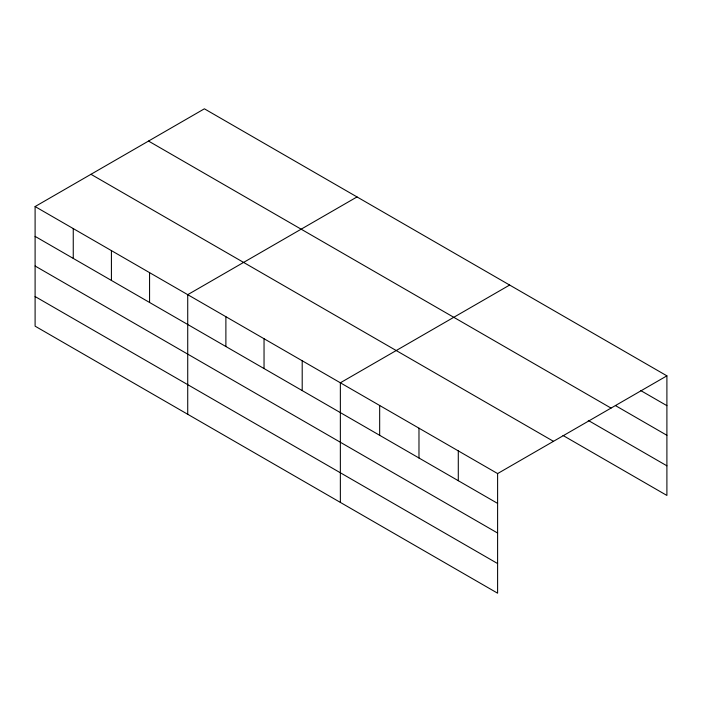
<?xml version="1.0" encoding="UTF-8"?>
<svg xmlns="http://www.w3.org/2000/svg" width="702" height="702" viewBox="0 0 702 702"><rect width="100%" height="100%" fill="white"/><g stroke="black" fill="none" stroke-linecap="round" stroke-linejoin="round"><path stroke-width="1.05" d="M497.604 533.037L497.613 473.578L35.1 206.555L35.1 326.158L497.604 593.19L497.604 533.037L35.1 266.005M563.004 435.459L666.9 495.445L666.9 375.842L204.387 108.81L35.1 206.555M357.02 196.929L187.724 294.673L187.724 414.277M509.643 285.047L340.356 382.792L340.356 502.395M497.613 473.578L666.9 375.842M640.689 390.54L666.9 405.668M615.417 405.572L666.9 435.293M148.526 141.067L611.03 408.09M588.276 420.428L666.9 465.821M90.97 174.298L553.474 441.33M35.1 236.381L497.613 503.404M35.1 296.534L497.604 563.557M458.292 450.886L458.292 480.712M418.98 428.185L418.98 458.011M379.668 405.484L379.668 435.319M302.202 360.758L302.202 390.593M264.04 338.733L264.04 368.559M225.886 316.699L225.886 346.534M149.57 272.639L149.57 302.474M111.416 250.614L111.416 280.44M73.254 228.58L73.254 258.415"/></g></svg>
